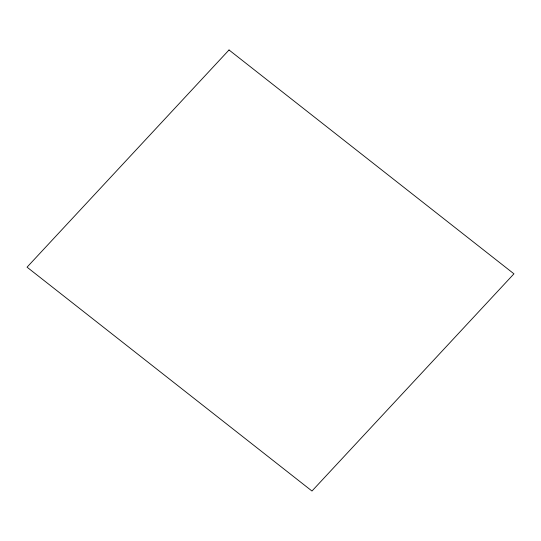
<?xml version="1.0" encoding="UTF-8"?>
<svg xmlns="http://www.w3.org/2000/svg" width="541" height="541" viewBox="0 0 541 541"><rect width="100%" height="100%" fill="white"/><g stroke="black" fill="none" stroke-linecap="round" stroke-linejoin="round"><path stroke-width="0.81" d="M229.026 49.975L27.05 267.173L311.974 491.025L513.95 273.827L229.026 49.975"/></g></svg>
